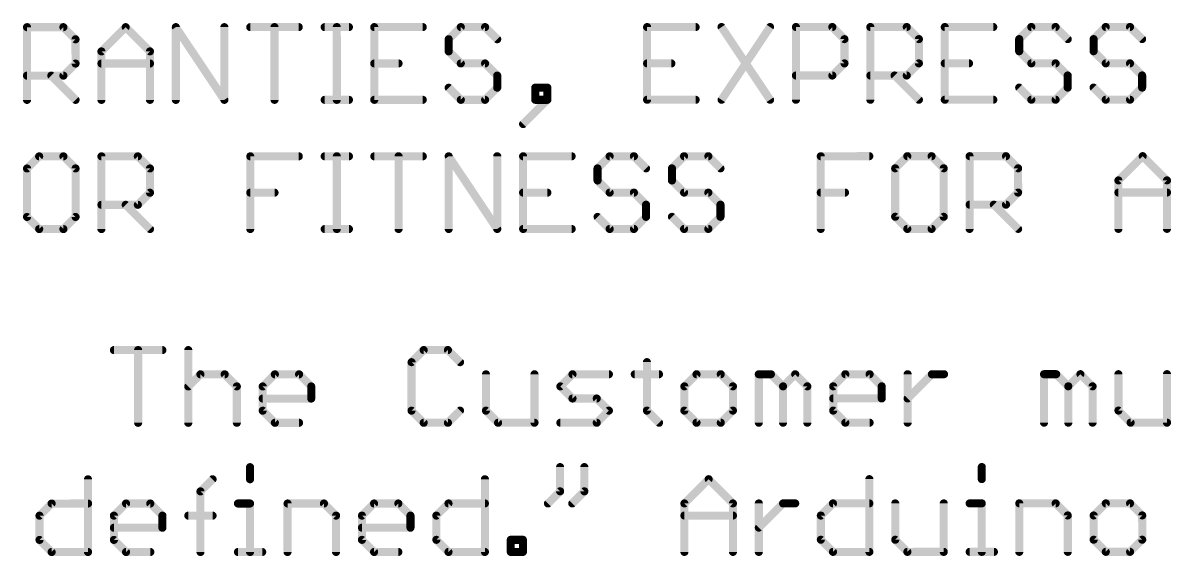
# Model space of a CAD drawing. Header units: millimetres. Extents: x -20 to 130, y -23 to 60.
# Drawn here: x 82.72 to 100.76, y -12.31 to -3.92 of the extents above; entities that cross this region are included whole.
import ezdxf

# ---------------------------------------------------------------- set-up
doc = ezdxf.new("R2010")
doc.units = ezdxf.units.MM
doc.header["$MEASUREMENT"] = 0
doc.layers.add('1', color=22, linetype='CONTINUOUS')

msp = doc.modelspace()

# ---------------------------------------------------------------- linework, layer by layer
at = {"layer": '1', "const_width": 0.127}
for points in [[(82.78474, -3.99101), (83.35674, -3.99091)], [(82.78494, -5.13501), (82.78474, -3.99101)], [(83.35674, -3.99091), (83.54747, -4.18158)], [(83.9542, -4.37221), (84.33544, -3.99074)], [(84.33544, -3.99074), (84.7169, -4.37208)], [(85.12374, -5.13461), (85.12354, -3.99061)], [(85.12354, -3.99061), (85.88644, -5.13447)], [(85.88644, -5.13447), (85.88624, -3.99047)], [(86.29294, -3.9904), (87.05564, -3.99027)], [(86.67444, -5.13434), (86.67424, -3.99034)], [(87.46234, -3.9902), (87.84364, -3.99013)], [(87.65324, -5.13416), (87.65304, -3.99016)], [(89.00454, -3.98993), (88.24194, -3.99006)], [(88.24194, -3.99006), (88.24214, -5.13406)], [(89.60204, -3.98982), (89.41137, -4.18056)], [(89.98334, -3.98976), (89.60204, -3.98982)], [(90.17397, -4.18042), (89.98334, -3.98976)], [(93.29234, -3.98918), (92.52974, -3.98931)], [(92.52974, -3.98931), (92.52994, -5.13331)], [(93.69914, -3.98911), (94.46194, -5.13298)], [(94.46174, -3.98898), (93.69934, -5.13311)], [(94.86854, -3.98891), (95.44054, -3.98881)], [(94.86874, -5.13291), (94.86854, -3.98891)], [(95.44054, -3.98881), (95.63117, -4.17947)], [(96.03794, -3.9887), (96.60994, -3.9886)], [(96.03814, -5.1327), (96.03794, -3.9887)], [(96.60994, -3.9886), (96.80057, -4.17927)], [(97.96994, -3.98836), (97.20734, -3.9885)], [(97.20734, -3.9885), (97.20754, -5.1325)], [(98.56734, -3.98826), (98.37677, -4.17899)], [(98.94874, -3.98819), (98.56734, -3.98826)], [(99.13937, -4.17886), (98.94874, -3.98819)], [(99.73674, -3.98806), (99.54617, -4.17879)], [(100.11814, -3.98799), (99.73674, -3.98806)], [(100.30877, -4.17866), (100.11814, -3.98799)], [(83.54747, -4.18158), (83.54754, -4.56288)], [(89.41137, -4.18056), (89.4114, -4.37126)], [(95.63117, -4.17947), (95.63124, -4.56077)], [(96.80057, -4.17927), (96.80064, -4.56057)], [(98.37677, -4.17899), (98.3768, -4.36969)], [(99.54617, -4.17879), (99.5462, -4.36949)], [(83.95434, -5.13481), (83.9542, -4.37221)], [(84.7169, -4.37208), (84.71704, -5.13468)], [(89.4114, -4.37126), (89.60214, -4.56182)], [(98.3768, -4.36969), (98.56744, -4.56026)], [(99.5462, -4.36949), (99.73684, -4.56006)], [(83.54754, -4.56288), (83.35687, -4.75361)], [(83.95424, -4.56281), (84.71694, -4.56268)], [(88.24204, -4.56206), (88.62334, -4.562)], [(89.60214, -4.56182), (89.98344, -4.56176)], [(89.98344, -4.56176), (90.17407, -4.75242)], [(92.52984, -4.56131), (92.91114, -4.56125)], [(95.63124, -4.56077), (95.44067, -4.75151)], [(96.80064, -4.56057), (96.61007, -4.7513)], [(97.20744, -4.5605), (97.58874, -4.56043)], [(98.56744, -4.56026), (98.94884, -4.56019)], [(98.94884, -4.56019), (99.13947, -4.75086)], [(99.73684, -4.56006), (100.11824, -4.55999)], [(100.11824, -4.55999), (100.30887, -4.75066)], [(83.35687, -4.75361), (82.78487, -4.75371)], [(83.16617, -4.75365), (83.54764, -5.13488)], [(90.17407, -4.75242), (90.1741, -4.94302)], [(95.44067, -4.75151), (94.86867, -4.75161)], [(96.61007, -4.7513), (96.03807, -4.7514)], [(96.41937, -4.75133), (96.80074, -5.13257)], [(99.13947, -4.75086), (99.1395, -4.94146)], [(100.30887, -4.75066), (100.3089, -4.94126)], [(89.60224, -5.13382), (89.4115, -4.94316)], [(90.1741, -4.94302), (89.98354, -5.13376)], [(90.9622, -4.94289), (90.7716, -4.94292)], [(90.7716, -4.94292), (90.77164, -5.13362)], [(90.96224, -5.13359), (90.9622, -4.94289)], [(98.56754, -5.13226), (98.3769, -4.94159)], [(99.1395, -4.94146), (98.94894, -5.13219)], [(99.73694, -5.13206), (99.5463, -4.94139)], [(100.3089, -4.94126), (100.11834, -5.13199)], [(87.46254, -5.1342), (87.84384, -5.13413)], [(88.24214, -5.13406), (89.00474, -5.13393)], [(89.98354, -5.13376), (89.60224, -5.13382)], [(90.581, -5.51495), (90.96224, -5.13359)], [(90.77164, -5.13362), (90.96224, -5.13359)], [(92.52994, -5.13331), (93.29254, -5.13318)], [(97.20754, -5.1325), (97.97014, -5.13236)], [(98.94894, -5.13219), (98.56754, -5.13226)], [(100.11834, -5.13199), (99.73694, -5.13206)], [(82.97579, -6.02298), (82.78512, -6.21371)], [(83.35709, -6.02291), (82.97579, -6.02298)], [(83.54782, -6.21358), (83.35709, -6.02291)], [(83.95449, -6.02281), (84.52649, -6.02271)], [(83.95469, -7.16681), (83.95449, -6.02281)], [(84.52649, -6.02271), (84.71722, -6.21338)], [(86.29329, -6.0224), (87.05599, -6.02227)], [(86.29349, -7.1664), (86.29329, -6.0224)], [(87.46269, -6.0222), (87.84399, -6.02213)], [(87.65359, -7.16616), (87.65339, -6.02216)], [(88.24229, -6.02206), (89.00489, -6.02193)], [(88.62379, -7.166), (88.62359, -6.022)], [(89.41189, -7.16586), (89.41169, -6.02186)], [(89.41169, -6.02186), (90.17449, -7.16572)], [(90.17449, -7.16572), (90.17429, -6.02172)], [(91.34369, -6.02152), (90.58109, -6.02165)], [(90.58109, -6.02165), (90.58129, -7.16565)], [(91.94119, -6.02142), (91.75052, -6.21215)], [(92.32249, -6.02135), (91.94119, -6.02142)], [(92.51312, -6.21202), (92.32249, -6.02135)], [(93.11049, -6.02121), (92.91992, -6.21195)], [(93.49189, -6.02115), (93.11049, -6.02121)], [(93.68252, -6.21181), (93.49189, -6.02115)], [(95.25869, -6.02084), (96.02129, -6.0207)], [(95.25889, -7.16484), (95.25869, -6.02084)], [(96.61869, -6.0206), (96.42812, -6.21133)], [(97.00009, -6.02053), (96.61869, -6.0206)], [(97.19072, -6.2112), (97.00009, -6.02053)], [(97.59749, -6.02043), (98.16949, -6.02033)], [(97.59769, -7.16443), (97.59749, -6.02043)], [(98.16949, -6.02033), (98.36012, -6.211)], [(99.93636, -6.40142), (100.31759, -6.01995)], [(100.31759, -6.01995), (100.69896, -6.40129)], [(82.78512, -6.21371), (82.78526, -6.97631)], [(83.54796, -6.97618), (83.54782, -6.21358)], [(84.71722, -6.21338), (84.71729, -6.59468)], [(91.75052, -6.21215), (91.75056, -6.40285)], [(92.91992, -6.21195), (92.91996, -6.40265)], [(96.42812, -6.21133), (96.42826, -6.97393)], [(97.19086, -6.9738), (97.19072, -6.2112)], [(98.36012, -6.211), (98.36019, -6.5923)], [(91.75056, -6.40285), (91.94129, -6.59342)], [(92.91996, -6.40265), (93.11059, -6.59321)], [(99.93649, -7.16402), (99.93636, -6.40142)], [(100.69896, -6.40129), (100.69909, -7.16389)], [(84.71729, -6.59468), (84.52662, -6.78541)], [(86.29339, -6.5944), (86.67469, -6.59434)], [(90.58119, -6.59365), (90.96249, -6.59359)], [(91.94129, -6.59342), (92.32259, -6.59335)], [(92.32259, -6.59335), (92.51322, -6.78402)], [(93.11059, -6.59321), (93.49199, -6.59315)], [(93.49199, -6.59315), (93.68262, -6.78381)], [(95.25879, -6.59284), (95.64009, -6.59277)], [(98.36019, -6.5923), (98.16962, -6.78303)], [(99.93639, -6.59202), (100.69899, -6.59189)], [(84.52662, -6.78541), (83.95462, -6.78551)], [(84.33592, -6.78544), (84.71739, -7.16668)], [(92.51322, -6.78402), (92.51326, -6.97462)], [(93.68262, -6.78381), (93.68266, -6.97441)], [(98.16962, -6.78303), (97.59762, -6.78313)], [(97.97892, -6.78306), (98.36029, -7.1643)], [(82.78526, -6.97631), (82.97599, -7.16698)], [(83.35729, -7.16691), (83.54796, -6.97618)], [(91.94139, -7.16542), (91.75066, -6.97475)], [(92.51326, -6.97462), (92.32269, -7.16535)], [(93.11069, -7.16521), (92.92006, -6.97455)], [(93.68266, -6.97441), (93.49209, -7.16515)], [(96.42826, -6.97393), (96.61889, -7.1646)], [(97.00029, -7.16453), (97.19086, -6.9738)], [(82.97599, -7.16698), (83.35729, -7.16691)], [(87.46289, -7.1662), (87.84419, -7.16613)], [(90.58129, -7.16565), (91.34389, -7.16552)], [(92.32269, -7.16535), (91.94139, -7.16542)], [(93.49209, -7.16515), (93.11069, -7.16521)], [(96.61889, -7.1646), (97.00029, -7.16453)], [(84.14992, -9.07078), (84.91252, -9.07064)], [(84.53142, -10.21471), (84.53122, -9.07071)], [(85.31932, -9.07057), (85.31952, -10.21457)], [(89.01812, -9.06993), (88.82756, -9.26066)], [(89.39952, -9.06986), (89.01812, -9.06993)], [(89.59016, -9.26053), (89.39952, -9.06986)], [(88.82756, -9.26066), (88.82769, -10.02326)], [(92.52636, -9.26001), (92.52649, -10.02261)], [(85.31942, -9.64257), (85.51009, -9.45194)], [(85.51009, -9.45194), (85.89139, -9.45187)], [(85.89139, -9.45187), (86.08202, -9.64244)], [(86.48882, -9.64237), (86.67949, -9.45173)], [(86.67949, -9.45173), (87.06079, -9.45167)], [(87.06079, -9.45167), (87.25142, -9.64224)], [(89.99699, -9.45116), (89.99709, -10.02306)], [(90.75972, -10.21362), (90.75959, -9.45102)], [(91.16642, -9.64155), (91.35699, -9.45092)], [(91.35699, -9.45092), (91.92899, -9.45082)], [(92.33579, -9.45075), (92.71709, -9.45068)], [(93.30599, -9.45058), (93.11542, -9.64121)], [(93.68739, -9.45051), (93.30599, -9.45058)], [(93.87802, -9.64108), (93.68739, -9.45051)], [(94.28479, -9.45041), (94.47539, -9.45037)], [(94.28492, -10.21301), (94.28479, -9.45041)], [(94.47539, -9.45037), (94.66612, -9.64094)], [(94.66612, -9.64094), (94.85679, -9.45031)], [(94.85679, -9.45031), (95.04742, -9.64087)], [(95.45422, -9.6408), (95.64479, -9.45017)], [(95.64479, -9.45017), (96.02619, -9.4501)], [(96.02619, -9.4501), (96.21682, -9.64067)], [(96.62372, -10.2126), (96.62359, -9.45)], [(96.62366, -9.8313), (97.00489, -9.44993)], [(97.00489, -9.44993), (97.19559, -9.4499)], [(98.76749, -9.44963), (98.95809, -9.44959)], [(98.76762, -10.21223), (98.76749, -9.44963)], [(98.95809, -9.44959), (99.14882, -9.64016)], [(99.14882, -9.64016), (99.33939, -9.44953)], [(99.33939, -9.44953), (99.53012, -9.64009)], [(99.93689, -9.44942), (99.93699, -10.02132)], [(100.69962, -10.21189), (100.69949, -9.44929)], [(86.08202, -9.64244), (86.08212, -10.21444)], [(86.48889, -10.02367), (86.48882, -9.64237)], [(87.25142, -9.64224), (87.25146, -9.83294)], [(91.35706, -9.83222), (91.16642, -9.64155)], [(93.11542, -9.64121), (93.11549, -10.02251)], [(93.87809, -10.02238), (93.87802, -9.64108)], [(94.66612, -9.64094), (94.66622, -10.21294)], [(95.04742, -9.64087), (95.04752, -10.21287)], [(95.45429, -10.0221), (95.45422, -9.6408)], [(96.21682, -9.64067), (96.21686, -9.83137)], [(99.14882, -9.64016), (99.14892, -10.21216)], [(99.53012, -9.64009), (99.53022, -10.21209)], [(87.25146, -9.83294), (86.48886, -9.83307)], [(91.73846, -9.83215), (91.35706, -9.83222)], [(91.92909, -10.02272), (91.73846, -9.83215)], [(96.21686, -9.83137), (95.45426, -9.8315)], [(86.67962, -10.21433), (86.48889, -10.02367)], [(88.82769, -10.02326), (89.01832, -10.21393)], [(89.39972, -10.21386), (89.59029, -10.02313)], [(89.99709, -10.02306), (90.18772, -10.21372)], [(91.73852, -10.21345), (91.92909, -10.02272)], [(92.52649, -10.02261), (92.71722, -10.21328)], [(93.11549, -10.02251), (93.30612, -10.21318)], [(93.68752, -10.21311), (93.87809, -10.02238)], [(95.64492, -10.21277), (95.45429, -10.0221)], [(99.93699, -10.02132), (100.12762, -10.21199)], [(87.06092, -10.21427), (86.67962, -10.21433)], [(89.01832, -10.21393), (89.39972, -10.21386)], [(90.18772, -10.21372), (90.75972, -10.21362)], [(91.16652, -10.21355), (91.73852, -10.21345)], [(93.30612, -10.21318), (93.68752, -10.21311)], [(96.02632, -10.2127), (95.64492, -10.21277)], [(100.12762, -10.21199), (100.69962, -10.21189)], [(86.28994, -10.9118), (86.28998, -11.1024)], [(91.16234, -10.91095), (91.16241, -11.29225)], [(91.54374, -10.91089), (91.54381, -11.29219)], [(97.78894, -10.9098), (97.78898, -11.1004)], [(83.74358, -11.10285), (83.74378, -12.24685)], [(85.51041, -11.29324), (85.70098, -11.10251)], [(89.98028, -11.10176), (89.98048, -12.24576)], [(93.11574, -11.48261), (93.49698, -11.10115)], [(93.49698, -11.10115), (93.87834, -11.48248)], [(96.02218, -11.1007), (96.02238, -12.2447)], [(85.51058, -12.24654), (85.51041, -11.29324)], [(91.16241, -11.29225), (90.97184, -11.48299)], [(91.54381, -11.29219), (91.35314, -11.48292)], [(82.98098, -11.67498), (83.17164, -11.48435)], [(83.17164, -11.48435), (83.74364, -11.48425)], [(84.15038, -11.67478), (84.34104, -11.48414)], [(84.34104, -11.48414), (84.72234, -11.48408)], [(84.72234, -11.48408), (84.91308, -11.67464)], [(86.09934, -11.48384), (86.29004, -11.4838)], [(86.29004, -11.4838), (86.29018, -12.2464)], [(86.87894, -11.4837), (87.45094, -11.4836)], [(86.87908, -12.2463), (86.87894, -11.4837)], [(87.45094, -11.4836), (87.64158, -11.67417)], [(88.04838, -11.6741), (88.23904, -11.48346)], [(88.23904, -11.48346), (88.62034, -11.4834)], [(88.62034, -11.4834), (88.81098, -11.67396)], [(89.21778, -11.67389), (89.40834, -11.48326)], [(89.40834, -11.48326), (89.98034, -11.48316)], [(93.11588, -12.24521), (93.11574, -11.48261)], [(93.87834, -11.48248), (93.87848, -12.24508)], [(94.28528, -12.24501), (94.28514, -11.48241)], [(94.28521, -11.86371), (94.66644, -11.48234)], [(94.66644, -11.48234), (94.85714, -11.48231)], [(95.25968, -11.67284), (95.45024, -11.4822)], [(95.45024, -11.4822), (96.02224, -11.4821)], [(96.42904, -11.48203), (96.42914, -12.05393)], [(97.19178, -12.2445), (97.19164, -11.4819)], [(97.59844, -11.48183), (97.78904, -11.4818)], [(97.78904, -11.4818), (97.78918, -12.2444)], [(98.37804, -11.48169), (98.94994, -11.48159)], [(98.37818, -12.24429), (98.37804, -11.48169)], [(98.94994, -11.48159), (99.14068, -11.67216)], [(99.73804, -11.48146), (99.54748, -11.67209)], [(100.11934, -11.48139), (99.73804, -11.48146)], [(100.31008, -11.67196), (100.11934, -11.48139)], [(82.98104, -12.05628), (82.98098, -11.67498)], [(84.15044, -12.05608), (84.15038, -11.67478)], [(84.91308, -11.67464), (84.91311, -11.86534)], [(85.31978, -11.67457), (85.70108, -11.67451)], [(87.64158, -11.67417), (87.64168, -12.24617)], [(88.04844, -12.0554), (88.04838, -11.6741)], [(88.81098, -11.67396), (88.81101, -11.86466)], [(89.21784, -12.05519), (89.21778, -11.67389)], [(93.11578, -11.67321), (93.87838, -11.67308)], [(95.25974, -12.05414), (95.25968, -11.67284)], [(99.14068, -11.67216), (99.14078, -12.24416)], [(99.54748, -11.67209), (99.54754, -12.05339)], [(100.31014, -12.05326), (100.31008, -11.67196)], [(84.91311, -11.86534), (84.15041, -11.86548)], [(88.81101, -11.86466), (88.04841, -11.8648)], [(83.17178, -12.24695), (82.98104, -12.05628)], [(84.34118, -12.24674), (84.15044, -12.05608)], [(88.23918, -12.24606), (88.04844, -12.0554)], [(89.40848, -12.24586), (89.21784, -12.05519)], [(90.38724, -12.05499), (90.57784, -12.05495)], [(90.38728, -12.24569), (90.38724, -12.05499)], [(90.57784, -12.05495), (90.57788, -12.24565)], [(95.45038, -12.2448), (95.25974, -12.05414)], [(96.42914, -12.05393), (96.61978, -12.2446)], [(99.54754, -12.05339), (99.73818, -12.24406)], [(100.11948, -12.24399), (100.31014, -12.05326)], [(83.74378, -12.24685), (83.17178, -12.24695)], [(84.72248, -12.24668), (84.34118, -12.24674)], [(86.09948, -12.24644), (86.48078, -12.24637)], [(88.62048, -12.246), (88.23918, -12.24606)], [(89.98048, -12.24576), (89.40848, -12.24586)], [(90.57788, -12.24565), (90.38728, -12.24569)], [(96.02238, -12.2447), (95.45038, -12.2448)], [(96.61978, -12.2446), (97.19178, -12.2445)], [(97.59858, -12.24443), (97.97988, -12.24436)], [(99.73818, -12.24406), (100.11948, -12.24399)]]:
    msp.add_lwpolyline(points, dxfattribs=at)
at = {"layer": '1', "const_width": 0.0635}
for points in [[(82.78473, -3.95931, 1), (82.78474, -4.02281)], [(82.81654, -3.99101, 1), (82.75304, -3.99102)], [(83.37923, -3.96851, 1), (83.33424, -4.01342)], [(83.35674, -4.02271, 1), (83.35673, -3.95921)], [(84.35793, -3.96834, 1), (84.31304, -4.01325)], [(84.35794, -4.01324, 1), (84.31303, -3.96835)], [(85.14993, -3.973, 1), (85.09714, -4.00821)], [(85.15534, -3.9906, 1), (85.09184, -3.99061)], [(85.91794, -3.99047, 1), (85.85444, -3.99048)], [(86.29293, -3.9587, 1), (86.29294, -4.0222)], [(86.70604, -3.99033, 1), (86.64254, -3.99034)], [(87.05564, -4.02207, 1), (87.05563, -3.95857)], [(87.46233, -3.9585, 1), (87.46234, -4.022)], [(87.68474, -3.99016, 1), (87.62124, -3.99017)], [(87.84364, -4.02193, 1), (87.84363, -3.95843)], [(88.27364, -3.99006, 1), (88.21014, -3.99007)], [(88.24193, -3.95836, 1), (88.24194, -4.02186)], [(89.00454, -4.02173, 1), (89.00453, -3.95823)], [(89.60203, -3.95812, 1), (89.60204, -4.02162)], [(89.62444, -4.01232, 1), (89.57953, -3.96743)], [(90.00573, -3.96735, 1), (89.96084, -4.01226)], [(89.98334, -4.02156, 1), (89.98333, -3.95806)], [(92.56144, -3.98931, 1), (92.49794, -3.98932)], [(92.52973, -3.95761, 1), (92.52974, -4.02111)], [(93.29234, -4.02098, 1), (93.29233, -3.95748)], [(93.72553, -3.97151, 1), (93.67274, -4.00671)], [(94.48814, -4.00657, 1), (94.43533, -3.97138)], [(94.90024, -3.9889, 1), (94.83674, -3.98891)], [(94.86853, -3.95721, 1), (94.86854, -4.02071)], [(95.46293, -3.9664, 1), (95.41804, -4.01131)], [(95.44054, -4.02061, 1), (95.44053, -3.95711)], [(96.06964, -3.9887, 1), (96.00614, -3.98871)], [(96.03793, -3.957, 1), (96.03794, -4.0205)], [(96.63233, -3.9662, 1), (96.58744, -4.01111)], [(96.60994, -4.0204, 1), (96.60993, -3.9569)], [(97.23904, -3.98849, 1), (97.17554, -3.9885)], [(97.20733, -3.9568, 1), (97.20734, -4.0203)], [(97.96994, -4.02016, 1), (97.96993, -3.95666)], [(98.56733, -3.95656, 1), (98.56734, -4.02006)], [(98.58984, -4.01076, 1), (98.54493, -3.96586)], [(98.97113, -3.96579, 1), (98.92624, -4.0107)], [(98.94874, -4.01999, 1), (98.94873, -3.95649)], [(99.73673, -3.95636, 1), (99.73674, -4.01986)], [(99.75924, -4.01055, 1), (99.71433, -3.96566)], [(100.14053, -3.96559, 1), (100.09564, -4.01049)], [(100.11814, -4.01979, 1), (100.11813, -3.95629)], [(83.57917, -4.18158, 1), (83.51567, -4.18159)], [(83.52497, -4.20399, 1), (83.56987, -4.15908)], [(89.44307, -4.18055, 1), (89.37957, -4.18056)], [(89.38887, -4.15806, 1), (89.43377, -4.20295)], [(90.15157, -4.20283, 1), (90.19647, -4.15792)], [(95.66297, -4.17947, 1), (95.59947, -4.17948)], [(95.60877, -4.20188, 1), (95.65367, -4.15697)], [(96.83237, -4.17926, 1), (96.76887, -4.17927)], [(96.77817, -4.20167, 1), (96.82307, -4.15676)], [(98.40847, -4.17899, 1), (98.34497, -4.179)], [(98.35427, -4.1565, 1), (98.39917, -4.20139)], [(99.11697, -4.20126, 1), (99.16187, -4.15636)], [(99.57787, -4.17878, 1), (99.51437, -4.17879)], [(99.52367, -4.15629, 1), (99.56857, -4.20119)], [(100.28637, -4.20106, 1), (100.33127, -4.15615)], [(83.986, -4.3722, 1), (83.9225, -4.37222)], [(83.9318, -4.34971, 1), (83.97671, -4.39461)], [(84.7486, -4.37207, 1), (84.6851, -4.37208)], [(84.69441, -4.39448, 1), (84.7393, -4.34957)], [(89.4338, -4.34875, 1), (89.38891, -4.39366)], [(98.3992, -4.34719, 1), (98.35431, -4.3921)], [(99.5686, -4.34699, 1), (99.52371, -4.39189)], [(83.56994, -4.58538, 1), (83.52503, -4.54049)], [(83.95423, -4.53111, 1), (83.95424, -4.59461)], [(84.71694, -4.59448, 1), (84.71693, -4.53098)], [(88.24203, -4.53036, 1), (88.24204, -4.59386)], [(88.62334, -4.5938, 1), (88.62333, -4.5303)], [(89.3796, -4.37126, 1), (89.4431, -4.37125)], [(89.60213, -4.53012, 1), (89.60214, -4.59362)], [(89.57964, -4.58433, 1), (89.62453, -4.53942)], [(90.00583, -4.53935, 1), (89.96094, -4.58426)], [(89.98344, -4.59356, 1), (89.98343, -4.53006)], [(92.52983, -4.52961, 1), (92.52984, -4.59311)], [(92.91114, -4.59305, 1), (92.91113, -4.52955)], [(95.65374, -4.58327, 1), (95.60883, -4.53838)], [(96.82314, -4.58306, 1), (96.77823, -4.53817)], [(97.20743, -4.5288, 1), (97.20744, -4.5923)], [(97.58874, -4.59223, 1), (97.58873, -4.52873)], [(98.345, -4.3697, 1), (98.4085, -4.36969)], [(98.56743, -4.52856, 1), (98.56744, -4.59206)], [(98.54504, -4.58276, 1), (98.58993, -4.53786)], [(98.97123, -4.53779, 1), (98.92634, -4.5827)], [(98.94884, -4.59199, 1), (98.94883, -4.52849)], [(99.5144, -4.36949, 1), (99.5779, -4.36948)], [(99.73683, -4.52836, 1), (99.73684, -4.59186)], [(99.71444, -4.58256, 1), (99.75933, -4.53765)], [(100.14063, -4.53759, 1), (100.09574, -4.58249)], [(100.11824, -4.59179, 1), (100.11823, -4.52829)], [(82.78486, -4.72191, 1), (82.78487, -4.78541)], [(83.18867, -4.73114, 1), (83.14377, -4.77605)], [(83.35687, -4.78531, 1), (83.35686, -4.72181)], [(83.51574, -4.56289, 1), (83.57924, -4.56288)], [(90.20587, -4.75242, 1), (90.14237, -4.75243)], [(94.86866, -4.71981, 1), (94.86867, -4.78331)], [(95.44067, -4.78321, 1), (95.44066, -4.71971)], [(95.59954, -4.56078, 1), (95.66304, -4.56077)], [(96.03806, -4.7196, 1), (96.03807, -4.7831)], [(96.44186, -4.72883, 1), (96.39687, -4.77374)], [(96.61007, -4.783, 1), (96.61006, -4.7195)], [(96.76894, -4.56057, 1), (96.83244, -4.56056)], [(99.17127, -4.75085, 1), (99.10777, -4.75087)], [(100.34067, -4.75065, 1), (100.27717, -4.75066)], [(83.33437, -4.73112, 1), (83.37937, -4.77601)], [(90.15167, -4.77483, 1), (90.19657, -4.72992)], [(95.41816, -4.72901, 1), (95.46307, -4.7739)], [(96.58756, -4.72881, 1), (96.63247, -4.7737)], [(99.11707, -4.77326, 1), (99.16196, -4.72836)], [(100.28647, -4.77306, 1), (100.33136, -4.72815)], [(89.4339, -4.92075, 1), (89.38901, -4.96566)], [(90.1424, -4.94303, 1), (90.2059, -4.94302)], [(90.19661, -4.96552, 1), (90.1517, -4.92063)], [(90.8033, -4.94292, 1), (90.7398, -4.94293)], [(90.7716, -4.91122, 1), (90.77161, -4.97472)], [(90.994, -4.94288, 1), (90.9305, -4.94289)], [(90.96221, -4.97469, 1), (90.9622, -4.91119)], [(98.3993, -4.91919, 1), (98.35441, -4.9641)], [(99.1078, -4.94147, 1), (99.1713, -4.94145)], [(99.16201, -4.96396, 1), (99.1171, -4.91906)], [(99.5687, -4.91899, 1), (99.52381, -4.96389)], [(100.2772, -4.94126, 1), (100.3407, -4.94125)], [(100.33141, -4.96375, 1), (100.2865, -4.91886)], [(82.75324, -5.13502, 1), (82.81674, -5.13501)], [(83.52514, -5.15739, 1), (83.57003, -5.11238)], [(83.92264, -5.13482, 1), (83.98614, -5.1348)], [(84.68524, -5.13468, 1), (84.74874, -5.13467)], [(85.09204, -5.13461, 1), (85.15554, -5.1346)], [(85.85464, -5.13448, 1), (85.91814, -5.13447)], [(85.85994, -5.15208, 1), (85.91283, -5.11687)], [(86.64274, -5.13434, 1), (86.70624, -5.13433)], [(87.46253, -5.1025, 1), (87.46254, -5.166)], [(87.62144, -5.13417, 1), (87.68494, -5.13416)], [(87.84384, -5.16593, 1), (87.84383, -5.10243)], [(88.21034, -5.13407, 1), (88.27384, -5.13406)], [(88.24213, -5.10236, 1), (88.24214, -5.16586)], [(89.00474, -5.16573, 1), (89.00473, -5.10223)], [(89.60223, -5.10212, 1), (89.60224, -5.16562)], [(89.57974, -5.15633, 1), (89.62463, -5.11132)], [(89.96103, -5.11126, 1), (90.00594, -5.15625)], [(89.98354, -5.16556, 1), (89.98353, -5.10206)], [(90.73984, -5.13363, 1), (90.80334, -5.13362)], [(90.77163, -5.10192, 1), (90.77164, -5.16542)], [(90.93054, -5.13359, 1), (90.99404, -5.13358)], [(90.98474, -5.15608, 1), (90.93983, -5.11109)], [(90.96224, -5.16539, 1), (90.96223, -5.10189)], [(92.49814, -5.13332, 1), (92.56164, -5.13331)], [(92.52993, -5.10161, 1), (92.52994, -5.16511)], [(93.29254, -5.16498, 1), (93.29253, -5.10148)], [(93.67293, -5.11551, 1), (93.72574, -5.1507)], [(94.43554, -5.15058, 1), (94.48833, -5.11537)], [(94.83694, -5.13291, 1), (94.90044, -5.1329)], [(96.00634, -5.13271, 1), (96.06984, -5.1327)], [(96.77834, -5.15507, 1), (96.82323, -5.11006)], [(97.17574, -5.1325, 1), (97.23924, -5.13249)], [(97.20753, -5.1008, 1), (97.20754, -5.1643)], [(97.97014, -5.16416, 1), (97.97013, -5.10066)], [(98.56753, -5.10056, 1), (98.56754, -5.16406)], [(98.54514, -5.15476, 1), (98.59003, -5.10976)], [(98.92643, -5.1097, 1), (98.97134, -5.15469)], [(98.94894, -5.16399, 1), (98.94893, -5.10049)], [(99.73693, -5.10036, 1), (99.73694, -5.16386)], [(99.71454, -5.15456, 1), (99.75943, -5.10955)], [(100.09583, -5.10949, 1), (100.14074, -5.15449)], [(100.11834, -5.16379, 1), (100.11833, -5.10029)], [(90.5585, -5.49256, 1), (90.60341, -5.53745)], [(82.97579, -5.99128, 1), (82.9758, -6.05478)], [(82.99819, -6.04548, 1), (82.95329, -6.00059)], [(83.37959, -6.00051, 1), (83.33459, -6.04542)], [(83.3571, -6.05471, 1), (83.35709, -5.99121)], [(83.95449, -5.99111, 1), (83.9545, -6.05461)], [(83.98629, -6.0228, 1), (83.92279, -6.02282)], [(84.54889, -6.00031, 1), (84.50399, -6.04521)], [(84.5265, -6.05451, 1), (84.52649, -5.99101)], [(86.29328, -5.9907, 1), (86.2933, -6.0542)], [(86.32509, -6.0224, 1), (86.26159, -6.02241)], [(87.056, -6.05407, 1), (87.05598, -5.99057)], [(87.46268, -5.9905, 1), (87.4627, -6.054)], [(87.68509, -6.02216, 1), (87.62159, -6.02217)], [(87.844, -6.05393, 1), (87.84398, -5.99043)], [(88.24228, -5.99036, 1), (88.2423, -6.05386)], [(88.65539, -6.02199, 1), (88.59189, -6.022)], [(89.0049, -6.05373, 1), (89.00488, -5.99023)], [(89.44339, -6.02185, 1), (89.37989, -6.02186)], [(89.43809, -6.00425, 1), (89.38529, -6.03946)], [(90.20609, -6.02172, 1), (90.14259, -6.02173)], [(90.61279, -6.02165, 1), (90.54929, -6.02166)], [(90.58108, -5.98995, 1), (90.5811, -6.05345)], [(91.3437, -6.05332, 1), (91.34368, -5.98982)], [(91.94118, -5.98972, 1), (91.9412, -6.05322)], [(91.96359, -6.04391, 1), (91.91869, -5.99902)], [(92.34489, -5.99895, 1), (92.29999, -6.04385)], [(92.3225, -6.05315, 1), (92.32248, -5.98965)], [(93.11048, -5.98951, 1), (93.1105, -6.05301)], [(93.13299, -6.04371, 1), (93.08809, -5.99882)], [(93.51429, -5.99874, 1), (93.46939, -6.04365)], [(93.4919, -6.05295, 1), (93.49188, -5.98945)], [(95.29039, -6.02083, 1), (95.22689, -6.02084)], [(95.25868, -5.98914, 1), (95.2587, -6.05264)], [(96.0213, -6.0525, 1), (96.02128, -5.989)], [(96.61868, -5.9889, 1), (96.6187, -6.0524)], [(96.64119, -6.0431, 1), (96.59629, -5.9982)], [(97.02249, -5.99813, 1), (96.97759, -6.04304)], [(97.0001, -6.05233, 1), (97.00008, -5.98883)], [(97.62919, -6.02042, 1), (97.56569, -6.02043)], [(97.59748, -5.98873, 1), (97.5975, -6.05223)], [(98.19189, -5.99793, 1), (98.14699, -6.04283)], [(98.1695, -6.05213, 1), (98.16948, -5.98863)], [(100.33999, -5.99755, 1), (100.29509, -6.04246)], [(100.33999, -6.04245, 1), (100.29509, -5.99756)], [(82.81692, -6.21371, 1), (82.75342, -6.21372)], [(82.76272, -6.19122, 1), (82.80763, -6.23611)], [(83.57952, -6.21358, 1), (83.51602, -6.21359)], [(83.52533, -6.23599, 1), (83.57022, -6.19108)], [(84.74892, -6.21337, 1), (84.68542, -6.21338)], [(84.69473, -6.23578, 1), (84.73962, -6.19087)], [(91.78222, -6.21214, 1), (91.71872, -6.21216)], [(91.72802, -6.18965, 1), (91.77293, -6.23455)], [(92.49073, -6.23442, 1), (92.53562, -6.18951)], [(92.95162, -6.21194, 1), (92.88812, -6.21195)], [(92.89742, -6.18945, 1), (92.94233, -6.23434)], [(93.66013, -6.23422, 1), (93.70502, -6.18931)], [(96.45982, -6.21133, 1), (96.39632, -6.21134)], [(96.40562, -6.18884, 1), (96.45053, -6.23373)], [(97.22252, -6.21119, 1), (97.15902, -6.21121)], [(97.16833, -6.2336, 1), (97.21322, -6.1887)], [(98.39192, -6.21099, 1), (98.32842, -6.211)], [(98.33773, -6.2334, 1), (98.38262, -6.18849)], [(91.77295, -6.38035, 1), (91.72806, -6.42525)], [(91.71876, -6.40286, 1), (91.78226, -6.40284)], [(92.94235, -6.38014, 1), (92.89746, -6.42505)], [(92.88816, -6.40265, 1), (92.95166, -6.40264)], [(99.96806, -6.40142, 1), (99.90456, -6.40143)], [(99.91385, -6.37892, 1), (99.95876, -6.42382)], [(100.73076, -6.40128, 1), (100.66726, -6.40129)], [(100.67656, -6.42369, 1), (100.72145, -6.37878)], [(84.68549, -6.59468, 1), (84.74899, -6.59467)], [(84.73969, -6.61717, 1), (84.69479, -6.57228)], [(86.29338, -6.5627, 1), (86.2934, -6.6262)], [(86.6747, -6.62614, 1), (86.67468, -6.56264)], [(90.58118, -6.56195, 1), (90.5812, -6.62545)], [(90.9625, -6.62539, 1), (90.96248, -6.56189)], [(91.94128, -6.56172, 1), (91.9413, -6.62522)], [(91.91879, -6.61592, 1), (91.96369, -6.57101)], [(92.34499, -6.57095, 1), (92.30009, -6.61585)], [(92.3226, -6.62515, 1), (92.32258, -6.56165)], [(93.11058, -6.56151, 1), (93.1106, -6.62501)], [(93.08819, -6.61572, 1), (93.13309, -6.57081)], [(93.51439, -6.57074, 1), (93.46949, -6.61565)], [(93.492, -6.62495, 1), (93.49198, -6.56145)], [(95.25878, -6.56114, 1), (95.2588, -6.62464)], [(95.6401, -6.62457, 1), (95.64008, -6.56107)], [(98.32849, -6.5923, 1), (98.39199, -6.59229)], [(98.38269, -6.61479, 1), (98.33779, -6.5699)], [(99.93638, -6.56032, 1), (99.9364, -6.62382)], [(100.699, -6.62369, 1), (100.69898, -6.56019)], [(83.95462, -6.75371, 1), (83.95463, -6.81721)], [(84.35842, -6.76294, 1), (84.31353, -6.80785)], [(84.50412, -6.76291, 1), (84.54903, -6.80781)], [(84.52663, -6.81711, 1), (84.52662, -6.75361)], [(92.54502, -6.78401, 1), (92.48152, -6.78402)], [(92.49083, -6.80642, 1), (92.53572, -6.76151)], [(93.71442, -6.78381, 1), (93.65092, -6.78382)], [(93.66023, -6.80622, 1), (93.70512, -6.76131)], [(97.59762, -6.75133, 1), (97.59763, -6.81483)], [(98.00132, -6.76056, 1), (97.95643, -6.80547)], [(98.14712, -6.76053, 1), (98.19203, -6.80543)], [(98.16963, -6.81473, 1), (98.16962, -6.75123)], [(82.80775, -6.95391, 1), (82.76286, -6.99882)], [(82.75356, -6.97632, 1), (82.81706, -6.97631)], [(83.51616, -6.97619, 1), (83.57966, -6.97618)], [(83.57036, -6.99868, 1), (83.52545, -6.95379)], [(91.77305, -6.95235, 1), (91.72816, -6.99725)], [(92.48156, -6.97462, 1), (92.54506, -6.97461)], [(92.53576, -6.99711, 1), (92.49085, -6.95222)], [(92.94245, -6.95214, 1), (92.89756, -6.99705)], [(93.65096, -6.97442, 1), (93.71446, -6.97441)], [(93.70516, -6.99691, 1), (93.66025, -6.95202)], [(96.45065, -6.95153, 1), (96.40576, -6.99644)], [(96.39646, -6.97394, 1), (96.45996, -6.97393)], [(97.15916, -6.97381, 1), (97.22266, -6.97379)], [(97.21336, -6.9963, 1), (97.16845, -6.9514)], [(82.97598, -7.13528, 1), (82.976, -7.19878)], [(82.95349, -7.18949, 1), (82.99839, -7.14448)], [(83.33479, -7.14442, 1), (83.37979, -7.18941)], [(83.3573, -7.19871, 1), (83.35728, -7.13521)], [(83.92299, -7.16682, 1), (83.98649, -7.1668)], [(84.69489, -7.18918, 1), (84.73979, -7.14417)], [(86.26179, -7.16641, 1), (86.32529, -7.1664)], [(87.46288, -7.1345, 1), (87.4629, -7.198)], [(87.62179, -7.16617, 1), (87.68529, -7.16616)], [(87.8442, -7.19793, 1), (87.84418, -7.13443)], [(88.59209, -7.166, 1), (88.65559, -7.16599)], [(89.38009, -7.16586, 1), (89.44359, -7.16585)], [(90.14279, -7.16573, 1), (90.20629, -7.16572)], [(90.14809, -7.18333, 1), (90.20099, -7.14812)], [(90.54949, -7.16566, 1), (90.61299, -7.16565)], [(90.58128, -7.13395, 1), (90.5813, -7.19745)], [(91.3439, -7.19732, 1), (91.34388, -7.13382)], [(91.94138, -7.13372, 1), (91.9414, -7.19722)], [(91.91889, -7.18792, 1), (91.96379, -7.14291)], [(92.30019, -7.14285, 1), (92.34509, -7.18785)], [(92.3227, -7.19715, 1), (92.32268, -7.13365)], [(93.11068, -7.13351, 1), (93.1107, -7.19701)], [(93.08829, -7.18772, 1), (93.13319, -7.14271)], [(93.46959, -7.14265, 1), (93.51449, -7.18764)], [(93.4921, -7.19695, 1), (93.49208, -7.13345)], [(95.22709, -7.16484, 1), (95.29059, -7.16483)], [(96.61888, -7.1329, 1), (96.6189, -7.1964)], [(96.59649, -7.1871, 1), (96.64139, -7.1421)], [(96.97779, -7.14204, 1), (97.02269, -7.18703)], [(97.0003, -7.19633, 1), (97.00028, -7.13283)], [(97.56589, -7.16443, 1), (97.62939, -7.16442)], [(98.33789, -7.1868, 1), (98.38279, -7.14179)], [(99.90469, -7.16403, 1), (99.96819, -7.16402)], [(100.66739, -7.16389, 1), (100.73089, -7.16388)], [(84.14992, -9.03908, 1), (84.14993, -9.10258)], [(84.56302, -9.0707, 1), (84.49952, -9.07072)], [(84.91253, -9.10244, 1), (84.91252, -9.03894)], [(85.35102, -9.07057, 1), (85.28752, -9.07058)], [(89.01812, -9.03823, 1), (89.01813, -9.10173)], [(89.04063, -9.09242, 1), (88.99572, -9.04753)], [(89.42192, -9.04746, 1), (89.37703, -9.09236)], [(89.39953, -9.10166, 1), (89.39952, -9.03816)], [(88.85926, -9.26065, 1), (88.79576, -9.26067)], [(92.55816, -9.26001, 1), (92.49466, -9.26002)], [(88.80505, -9.23816, 1), (88.84996, -9.28306)], [(89.56776, -9.28293, 1), (89.61265, -9.23802)], [(85.51008, -9.42014, 1), (85.51009, -9.48364)], [(85.53249, -9.47434, 1), (85.48759, -9.42944)], [(85.91379, -9.42937, 1), (85.86889, -9.47428)], [(85.89139, -9.48357, 1), (85.89138, -9.42007)], [(86.67948, -9.41993, 1), (86.67949, -9.48343)], [(86.70189, -9.47413, 1), (86.65699, -9.42924)], [(87.08319, -9.42916, 1), (87.03829, -9.47407)], [(87.06079, -9.48337, 1), (87.06078, -9.41987)], [(90.02869, -9.45115, 1), (89.96519, -9.45116)], [(90.79139, -9.45102, 1), (90.72789, -9.45103)], [(91.35698, -9.41912, 1), (91.35699, -9.48262)], [(91.37949, -9.47331, 1), (91.33459, -9.42842)], [(91.92899, -9.48252, 1), (91.92898, -9.41902)], [(92.33578, -9.41895, 1), (92.33579, -9.48245)], [(92.71709, -9.48238, 1), (92.71708, -9.41888)], [(93.30598, -9.41878, 1), (93.30599, -9.48228)], [(93.32849, -9.47297, 1), (93.28359, -9.42808)], [(93.70979, -9.42801, 1), (93.66489, -9.47292)], [(93.68739, -9.48221, 1), (93.68738, -9.41871)], [(94.31649, -9.4504, 1), (94.25299, -9.45041)], [(94.28478, -9.41861, 1), (94.28479, -9.48211)], [(94.49789, -9.42787, 1), (94.45299, -9.47278)], [(94.47539, -9.48207, 1), (94.47538, -9.41857)], [(94.87919, -9.4278, 1), (94.83429, -9.47271)], [(94.87919, -9.4727, 1), (94.83429, -9.42781)], [(95.64478, -9.41837, 1), (95.64479, -9.48187)], [(95.66729, -9.47257, 1), (95.62238, -9.42767)], [(96.04858, -9.4276, 1), (96.00369, -9.47251)], [(96.02619, -9.4818, 1), (96.02618, -9.4183)], [(96.65529, -9.44999, 1), (96.59179, -9.45)], [(97.00488, -9.41813, 1), (97.00489, -9.48163)], [(97.02729, -9.47233, 1), (96.98238, -9.42744)], [(97.19559, -9.4816, 1), (97.19558, -9.4181)], [(98.79919, -9.44962, 1), (98.73569, -9.44963)], [(98.76748, -9.41783, 1), (98.76749, -9.48133)], [(98.98058, -9.42709, 1), (98.93569, -9.472)], [(98.95809, -9.48129, 1), (98.95808, -9.41779)], [(99.36188, -9.42702, 1), (99.31699, -9.47193)], [(99.36189, -9.47192, 1), (99.31698, -9.42703)], [(99.96859, -9.44942, 1), (99.90509, -9.44943)], [(100.73129, -9.44928, 1), (100.66779, -9.44929)], [(85.29692, -9.62018, 1), (85.34183, -9.66507)], [(86.11382, -9.64243, 1), (86.05032, -9.64244)], [(86.05963, -9.66494, 1), (86.10452, -9.62004)], [(86.52052, -9.64236, 1), (86.45702, -9.64237)], [(86.46632, -9.61997, 1), (86.51123, -9.66486)], [(87.28322, -9.64223, 1), (87.21972, -9.64224)], [(87.22903, -9.66474, 1), (87.27392, -9.61983)], [(91.18882, -9.61915, 1), (91.14393, -9.66406)], [(91.14392, -9.61916, 1), (91.18883, -9.66405)], [(93.14712, -9.64121, 1), (93.08362, -9.64122)], [(93.09292, -9.61882, 1), (93.13783, -9.66371)], [(93.90982, -9.64107, 1), (93.84632, -9.64108)], [(93.85563, -9.66358, 1), (93.90052, -9.61867)], [(94.69782, -9.64094, 1), (94.63432, -9.64095)], [(94.64362, -9.61854, 1), (94.68853, -9.66344)], [(94.64363, -9.66344, 1), (94.68852, -9.61854)], [(95.07922, -9.64087, 1), (95.01572, -9.64088)], [(95.02503, -9.66338, 1), (95.06992, -9.61847)], [(95.48592, -9.6408, 1), (95.42242, -9.64081)], [(95.43172, -9.61841, 1), (95.47663, -9.6633)], [(96.24862, -9.64066, 1), (96.18512, -9.64068)], [(96.19443, -9.66317, 1), (96.23932, -9.61827)], [(99.18052, -9.64015, 1), (99.11702, -9.64016)], [(99.12632, -9.61776, 1), (99.17123, -9.66265)], [(99.12633, -9.66266, 1), (99.17122, -9.61775)], [(99.56192, -9.64009, 1), (99.49842, -9.6401)], [(99.50773, -9.6626, 1), (99.55262, -9.61769)], [(86.48885, -9.80127, 1), (86.48886, -9.86477)], [(87.21976, -9.83294, 1), (87.28326, -9.83293)], [(87.25146, -9.86464, 1), (87.25145, -9.80114)], [(91.35705, -9.80042, 1), (91.35706, -9.86392)], [(91.33466, -9.85462, 1), (91.37955, -9.80971)], [(91.76085, -9.80965, 1), (91.71596, -9.85456)], [(91.73846, -9.86385, 1), (91.73845, -9.80035)], [(95.45425, -9.7997, 1), (95.45426, -9.8632)], [(96.18516, -9.83138, 1), (96.24866, -9.83136)], [(96.21686, -9.86307, 1), (96.21685, -9.79957)], [(96.60115, -9.8088, 1), (96.64606, -9.8537)], [(86.51128, -10.00126, 1), (86.46639, -10.04617)], [(86.45709, -10.02367, 1), (86.52059, -10.02366)], [(88.85008, -10.00086, 1), (88.80519, -10.04576)], [(88.79589, -10.02327, 1), (88.85939, -10.02325)], [(89.61279, -10.04562, 1), (89.56788, -10.00073)], [(90.01948, -10.00065, 1), (89.97459, -10.04556)], [(89.96529, -10.02306, 1), (90.02879, -10.02305)], [(91.95159, -10.04521, 1), (91.90668, -10.00032)], [(91.90669, -10.04522, 1), (91.95158, -10.00031)], [(92.54898, -10.00021, 1), (92.50409, -10.04512)], [(92.49479, -10.02262, 1), (92.55829, -10.02261)], [(93.13788, -10.00011, 1), (93.09299, -10.04502)], [(93.08369, -10.02252, 1), (93.14719, -10.02251)], [(93.84639, -10.02238, 1), (93.90989, -10.02237)], [(93.90059, -10.04487, 1), (93.85568, -9.99998)], [(95.47668, -9.9997, 1), (95.43179, -10.04461)], [(95.42249, -10.02211, 1), (95.48599, -10.0221)], [(99.95938, -9.99892, 1), (99.91449, -10.04382)], [(99.90519, -10.02133, 1), (99.96869, -10.02132)], [(84.49972, -10.21472, 1), (84.56322, -10.2147)], [(85.28772, -10.21458, 1), (85.35122, -10.21457)], [(86.05042, -10.21444, 1), (86.11392, -10.21443)], [(86.67962, -10.18263, 1), (86.67963, -10.24613)], [(86.65713, -10.23684, 1), (86.70202, -10.19183)], [(87.06093, -10.24607, 1), (87.06092, -10.18257)], [(89.01832, -10.18223, 1), (89.01833, -10.24573)], [(88.99593, -10.23643, 1), (89.04082, -10.19142)], [(89.37722, -10.19136, 1), (89.42213, -10.23636)], [(89.39973, -10.24566, 1), (89.39972, -10.18216)], [(90.18772, -10.18202, 1), (90.18773, -10.24552)], [(90.16533, -10.23623, 1), (90.21022, -10.19122)], [(90.72802, -10.21363, 1), (90.79152, -10.21362)], [(90.75973, -10.24542, 1), (90.75972, -10.18192)], [(91.16652, -10.18185, 1), (91.16653, -10.24535)], [(91.71602, -10.19096, 1), (91.76093, -10.23595)], [(91.73853, -10.24525, 1), (91.73852, -10.18175)], [(92.69473, -10.23579, 1), (92.73972, -10.19078)], [(93.30612, -10.18148, 1), (93.30613, -10.24498)], [(93.28373, -10.23568, 1), (93.32862, -10.19067)], [(93.66502, -10.19062, 1), (93.70993, -10.23561)], [(93.68753, -10.24491, 1), (93.68752, -10.18141)], [(94.25312, -10.21301, 1), (94.31662, -10.213)], [(94.63442, -10.21295, 1), (94.69792, -10.21294)], [(95.01582, -10.21288, 1), (95.07932, -10.21287)], [(95.64492, -10.18107, 1), (95.64493, -10.24457)], [(95.62253, -10.23527, 1), (95.66742, -10.19027)], [(96.02633, -10.2445, 1), (96.02632, -10.181)], [(96.59192, -10.2126, 1), (96.65542, -10.21259)], [(98.73582, -10.21223, 1), (98.79932, -10.21222)], [(99.11712, -10.21216, 1), (99.18062, -10.21215)], [(99.49852, -10.2121, 1), (99.56202, -10.21209)], [(100.12762, -10.18029, 1), (100.12763, -10.24379)], [(100.10523, -10.23449, 1), (100.15012, -10.18948)], [(100.66792, -10.21189, 1), (100.73142, -10.21188)], [(100.69963, -10.24369, 1), (100.69962, -10.18019)], [(86.32164, -10.9118, 1), (86.25814, -10.91181)], [(91.19414, -10.91095, 1), (91.13064, -10.91096)], [(91.57544, -10.91088, 1), (91.51194, -10.91089)], [(97.82074, -10.90979, 1), (97.75724, -10.9098)], [(83.77528, -11.10284, 1), (83.71178, -11.10285)], [(85.72348, -11.125, 1), (85.67857, -11.08011)], [(86.25818, -11.10241, 1), (86.32168, -11.1024)], [(90.01208, -11.10175, 1), (89.94858, -11.10176)], [(93.51937, -11.07874, 1), (93.47448, -11.12365)], [(93.51938, -11.12364, 1), (93.47447, -11.07875)], [(96.05398, -11.1007, 1), (95.99048, -11.10071)], [(97.75728, -11.1004, 1), (97.82078, -11.10039)], [(85.54211, -11.29323, 1), (85.47861, -11.29324)], [(85.48791, -11.27074, 1), (85.53281, -11.31564)], [(91.13071, -11.29226, 1), (91.19421, -11.29225)], [(91.18491, -11.31465, 1), (91.14001, -11.26976)], [(91.51201, -11.29219, 1), (91.57551, -11.29218)], [(91.56621, -11.31458, 1), (91.52131, -11.26969)], [(83.17164, -11.45255, 1), (83.17165, -11.51605)], [(83.19405, -11.50674, 1), (83.14914, -11.46185)], [(83.74365, -11.51595, 1), (83.74364, -11.45245)], [(84.34104, -11.45234, 1), (84.34105, -11.51584)], [(84.36345, -11.50654, 1), (84.31854, -11.46165)], [(84.74474, -11.46157, 1), (84.69985, -11.50648)], [(84.72235, -11.51578, 1), (84.72234, -11.45228)], [(86.09934, -11.45204, 1), (86.09935, -11.51554)], [(86.32174, -11.4838, 1), (86.25824, -11.48381)], [(86.29005, -11.5155, 1), (86.29004, -11.452)], [(86.91064, -11.48369, 1), (86.84714, -11.48371)], [(86.87894, -11.4519, 1), (86.87895, -11.5154)], [(87.47334, -11.4611, 1), (87.42845, -11.506)], [(87.45095, -11.5153, 1), (87.45094, -11.4518)], [(88.23904, -11.45166, 1), (88.23905, -11.51516)], [(88.26145, -11.50586, 1), (88.21654, -11.46097)], [(88.64274, -11.46089, 1), (88.59785, -11.5058)], [(88.62035, -11.5151, 1), (88.62034, -11.4516)], [(89.40834, -11.45146, 1), (89.40835, -11.51496)], [(89.43085, -11.50565, 1), (89.38594, -11.46076)], [(89.98035, -11.51486, 1), (89.98034, -11.45136)], [(90.94934, -11.46049, 1), (90.99425, -11.50538)], [(91.33074, -11.46042, 1), (91.37565, -11.50532)], [(93.14744, -11.48261, 1), (93.08394, -11.48262)], [(93.09324, -11.46012, 1), (93.13815, -11.50501)], [(93.91014, -11.48247, 1), (93.84664, -11.48248)], [(93.85595, -11.50488, 1), (93.90084, -11.45997)], [(94.31684, -11.4824, 1), (94.25334, -11.48241)], [(94.66644, -11.45054, 1), (94.66645, -11.51404)], [(94.68885, -11.50474, 1), (94.64394, -11.45984)], [(94.85715, -11.51401, 1), (94.85714, -11.45051)], [(95.45024, -11.4504, 1), (95.45025, -11.5139)], [(95.47275, -11.5046, 1), (95.42784, -11.45971)], [(96.02225, -11.5138, 1), (96.02224, -11.4503)], [(96.46074, -11.48203, 1), (96.39724, -11.48204)], [(97.22344, -11.48189, 1), (97.15994, -11.48191)], [(97.59844, -11.45003, 1), (97.59845, -11.51353)], [(97.82084, -11.48179, 1), (97.75734, -11.4818)], [(97.78905, -11.5135, 1), (97.78904, -11.45)], [(98.40974, -11.48169, 1), (98.34624, -11.4817)], [(98.37804, -11.44989, 1), (98.37805, -11.51339)], [(98.97244, -11.45909, 1), (98.92755, -11.504)], [(98.94995, -11.51329, 1), (98.94994, -11.44979)], [(99.73804, -11.44966, 1), (99.73805, -11.51316)], [(99.76055, -11.50385, 1), (99.71564, -11.45896)], [(100.14184, -11.45889, 1), (100.09695, -11.50379)], [(100.11935, -11.51309, 1), (100.11934, -11.44959)], [(83.01278, -11.67497, 1), (82.94928, -11.67499)], [(82.95857, -11.65258, 1), (83.00348, -11.69748)], [(84.18218, -11.67477, 1), (84.11858, -11.67478)], [(84.12787, -11.65238, 1), (84.17288, -11.69727)], [(84.94478, -11.67464, 1), (84.88128, -11.67465)], [(84.89058, -11.69715, 1), (84.93547, -11.65224)], [(85.31977, -11.64287, 1), (85.31978, -11.70637)], [(85.70108, -11.70631, 1), (85.70107, -11.64281)], [(87.67338, -11.67416, 1), (87.60988, -11.67417)], [(87.61918, -11.69667, 1), (87.66407, -11.65176)], [(88.08008, -11.67409, 1), (88.01658, -11.6741)], [(88.02587, -11.6517, 1), (88.07078, -11.69659)], [(88.84278, -11.67396, 1), (88.77928, -11.67397)], [(88.78858, -11.69647, 1), (88.83347, -11.65156)], [(89.24948, -11.67389, 1), (89.18598, -11.6739)], [(89.19527, -11.6515, 1), (89.24018, -11.69639)], [(93.11577, -11.64151, 1), (93.11578, -11.70501)], [(93.87838, -11.70488, 1), (93.87837, -11.64138)], [(95.29138, -11.67283, 1), (95.22788, -11.67284)], [(95.23717, -11.65044, 1), (95.28208, -11.69533)], [(99.17248, -11.67215, 1), (99.10898, -11.67217)], [(99.11828, -11.69466, 1), (99.16317, -11.64976)], [(99.57918, -11.67208, 1), (99.51568, -11.67209)], [(99.52497, -11.64969, 1), (99.56988, -11.69459)], [(100.34188, -11.67195, 1), (100.27838, -11.67196)], [(100.28768, -11.69446, 1), (100.33257, -11.64955)], [(84.1504, -11.83368, 1), (84.15042, -11.89718)], [(84.88131, -11.86535, 1), (84.94481, -11.86534)], [(84.91312, -11.89704, 1), (84.9131, -11.83354)], [(88.0484, -11.833, 1), (88.04842, -11.8965)], [(88.77931, -11.86467, 1), (88.84281, -11.86466)], [(88.81102, -11.89636, 1), (88.811, -11.83286)], [(94.26271, -11.84121, 1), (94.30761, -11.8861)], [(83.00354, -12.03388, 1), (82.95865, -12.07878)], [(82.94934, -12.05629, 1), (83.01284, -12.05627)], [(84.11864, -12.05608, 1), (84.18224, -12.05607)], [(84.17294, -12.03367, 1), (84.12795, -12.07858)], [(88.07084, -12.03299, 1), (88.02595, -12.0779)], [(88.01664, -12.0554, 1), (88.08014, -12.05539)], [(89.24024, -12.03279, 1), (89.19535, -12.0777)], [(89.18604, -12.0552, 1), (89.24954, -12.05519)], [(90.41894, -12.05498, 1), (90.35544, -12.05499)], [(90.38724, -12.02329, 1), (90.38725, -12.08679)], [(90.60964, -12.05495, 1), (90.54614, -12.05496)], [(90.57785, -12.08675, 1), (90.57784, -12.02325)], [(95.28214, -12.03173, 1), (95.23725, -12.07664)], [(95.22794, -12.05414, 1), (95.29144, -12.05413)], [(96.45154, -12.03153, 1), (96.40665, -12.07644)], [(96.39734, -12.05394, 1), (96.46084, -12.05393)], [(99.56994, -12.03099, 1), (99.52505, -12.07589)], [(99.51574, -12.05339, 1), (99.57924, -12.05338)], [(100.27844, -12.05326, 1), (100.34194, -12.05325)], [(100.33265, -12.07575, 1), (100.28774, -12.03086)], [(83.17177, -12.21525, 1), (83.17178, -12.27875)], [(83.14928, -12.26945, 1), (83.19417, -12.22444)], [(83.71198, -12.24685, 1), (83.77548, -12.24684)], [(83.74378, -12.27865, 1), (83.74377, -12.21515)], [(84.34117, -12.21504, 1), (84.34118, -12.27854)], [(84.31868, -12.26925, 1), (84.36357, -12.22424)], [(84.72248, -12.27848, 1), (84.72247, -12.21498)], [(85.47878, -12.24654, 1), (85.54228, -12.24653)], [(86.09947, -12.21474, 1), (86.09948, -12.27824)], [(86.25838, -12.24641, 1), (86.32188, -12.2464)], [(86.48078, -12.27817, 1), (86.48077, -12.21467)], [(86.84728, -12.24631, 1), (86.91078, -12.24629)], [(87.60998, -12.24617, 1), (87.67348, -12.24616)], [(88.23917, -12.21436, 1), (88.23918, -12.27786)], [(88.21668, -12.26857, 1), (88.26157, -12.22356)], [(88.62048, -12.2778, 1), (88.62047, -12.2143)], [(89.40847, -12.21416, 1), (89.40848, -12.27766)], [(89.38608, -12.26836, 1), (89.43097, -12.22335)], [(89.94878, -12.24576, 1), (90.01228, -12.24575)], [(89.98048, -12.27756, 1), (89.98047, -12.21406)], [(90.35548, -12.24569, 1), (90.41898, -12.24568)], [(90.38727, -12.21399, 1), (90.38728, -12.27749)], [(90.54618, -12.24566, 1), (90.60968, -12.24565)], [(90.57788, -12.27745, 1), (90.57787, -12.21395)], [(93.08408, -12.24522, 1), (93.14758, -12.24521)], [(93.84678, -12.24508, 1), (93.91028, -12.24507)], [(94.25348, -12.24501, 1), (94.31698, -12.245)], [(95.45037, -12.2131, 1), (95.45038, -12.2766)], [(95.42798, -12.26731, 1), (95.47287, -12.2223)], [(95.99068, -12.24471, 1), (96.05418, -12.2447)], [(96.02238, -12.2765, 1), (96.02237, -12.213)], [(96.61977, -12.2129, 1), (96.61978, -12.2764)], [(96.59738, -12.2671, 1), (96.64227, -12.2221)], [(97.16008, -12.24451, 1), (97.22358, -12.24449)], [(97.19178, -12.2763, 1), (97.19177, -12.2128)], [(97.59857, -12.21273, 1), (97.59858, -12.27623)], [(97.75748, -12.2444, 1), (97.82098, -12.24439)], [(97.97988, -12.27616, 1), (97.97987, -12.21266)], [(98.34638, -12.2443, 1), (98.40988, -12.24429)], [(99.10908, -12.24417, 1), (99.17258, -12.24415)], [(99.73817, -12.21236, 1), (99.73818, -12.27586)], [(99.71578, -12.26656, 1), (99.76067, -12.22155)], [(100.09707, -12.22149, 1), (100.14198, -12.26649)], [(100.11948, -12.27579, 1), (100.11947, -12.21229)]]:
    msp.add_lwpolyline(points, format="xyb", dxfattribs=at)

doc.saveas('drawing.dxf')
